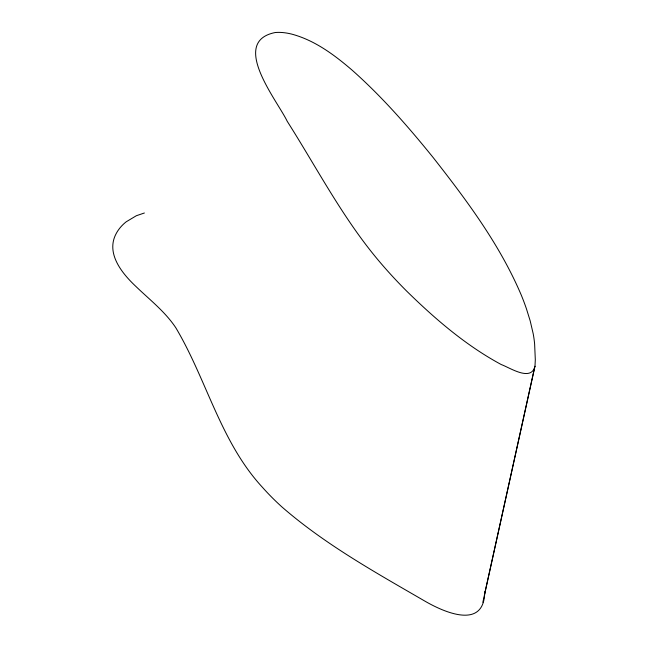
<?xml version="1.0" encoding="UTF-8"?>
<svg xmlns="http://www.w3.org/2000/svg" width="648" height="648" viewBox="0 0 648 648"><rect width="100%" height="100%" fill="white"/><g stroke="black" fill="none" stroke-linecap="round" stroke-linejoin="round"><path stroke-width="0.97" d="M144.383 212.998L136.347 215.727L126.19 221.81A142.447 70.146 24.6 0 0 116.195 233.572C105.543 253.255 121.986 273.343 135.756 286.311C149.575 299.651 165.094 311.615 175.827 327.783C206.817 379.85 220.498 442.009 262.594 487.482A202.921 99.922 24.6 0 0 281.904 506.922C325.004 544.45 375.37 572.378 424.586 600.947C443.84 612.158 484.299 630.318 484.728 591.932M534.981 366.225L535.313 359.818L534.624 344.015A325.539 160.299 24.6 0 0 533.207 333.793L530.21 320.946L526.532 309.096A485.06 238.853 24.6 0 0 521.219 294.97C499.81 244.644 466.763 200.378 433.212 157.602C408.167 126.619 381.842 96.455 351.953 70.016C334.101 54.691 314.442 40.071 291.333 34.012A38.678 19.043 24.6 0 0 275.181 32.538C229.246 41.723 277.336 100.651 287.226 121.314C316.823 167.913 342.419 217.388 378.019 259.889A423.565 208.575 24.6 0 0 406.523 290.96C435.1 318.994 465.912 345.514 501.309 364.581C509.765 367.578 531.206 382.126 534.981 366.225L484.485 594.589M482.865 602.251L534.308 368.842"/></g></svg>
